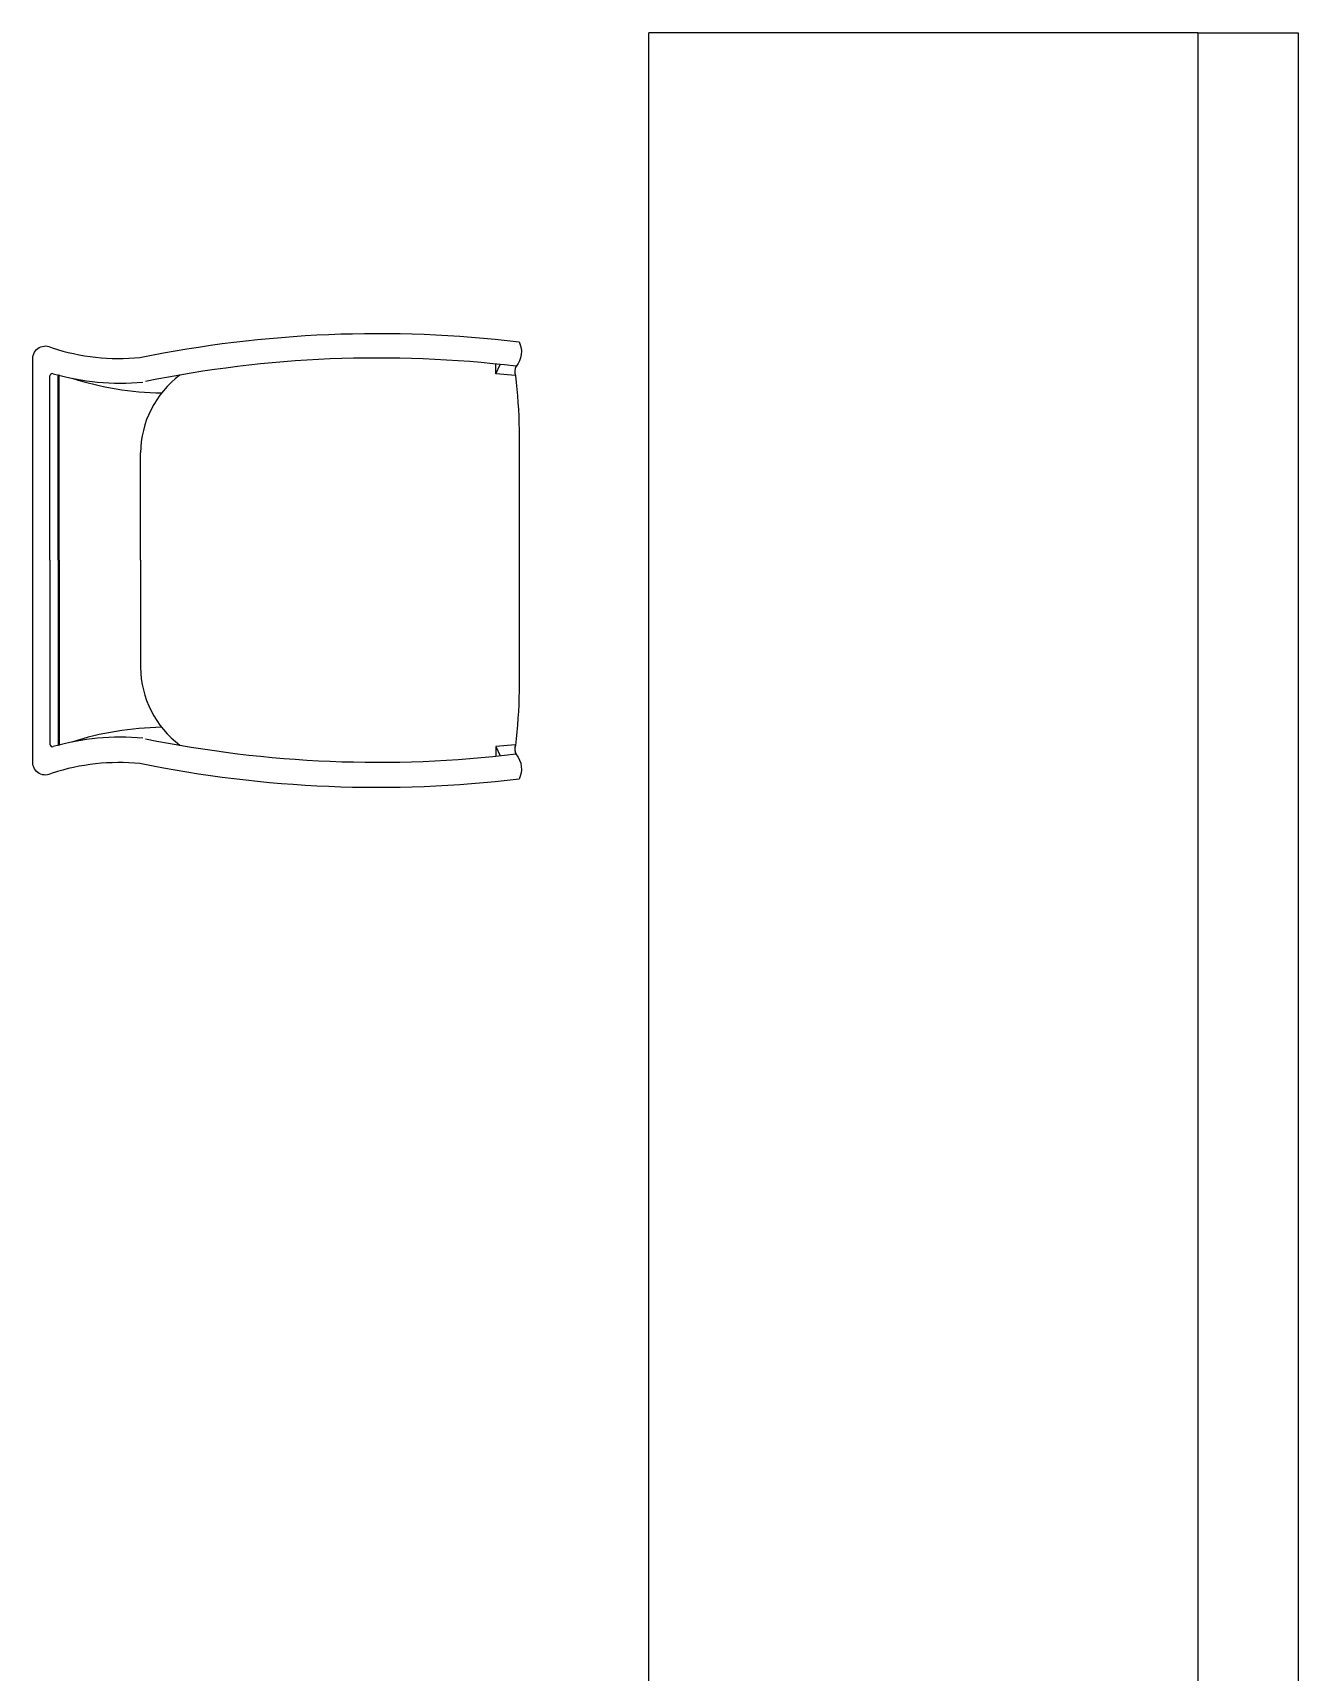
# Model space of a CAD drawing. Header units: inches. Extents: x 150067 to 167379, y -92057 to -49035.
# Drawn here: x 158674.6 to 158800.5, y -50810.1 to -50646.9 of the extents above; entities that cross this region are included whole.
import ezdxf

# ---------------------------------------------------------------- set-up
doc = ezdxf.new("R2010")
doc.units = ezdxf.units.IN
doc.header["$LTSCALE"] = 0.1
doc.header["$MEASUREMENT"] = 0
doc.layers.add('Layer1', color=7, linetype='Continuous')

# ---------------------------------------------------------------- blocks, each defined once
blk = doc.blocks.new('A$C2C166547')
at = {"color": 0}
for p, q in [((0.2012, 0.4638), (0.0174, 0.4638)), ((0.2012, 0.4638), (0.3849, 0.4638)), ((0.2012, 0.4556), (0.0178, 0.4556)), ((0.2012, 0.4548), (0.0178, 0.4548)), ((0.2012, 0.4556), (0.3846, 0.4556)), ((0.2012, 0.4548), (0.3846, 0.4548)), ((0.2012, 0.3737), (0.0944, 0.3737)), ((0.2012, 0.3737), (0.308, 0.3737)), ((0.0156, 0.0201), (0.006, 0.0201)), ((0.0156, 0.0201), (0.0064, 0.0157)), ((0.0173, 0.0007), (0.0156, 0.0201)), ((0.385, 0.0007), (0.3868, 0.0201)), ((0.3868, 0.0201), (0.3959, 0.0157)), ((0.3868, 0.0201), (0.3964, 0.0201))]:
    blk.add_line(p, q, dxfattribs=at)
blk.add_lwpolyline([(0.0234, 0.3688, 0.080461), (0.0082, 0, 0.080461)], format="xyb", dxfattribs=at)
for centre, radius, start, end in [((0.0179, 0.4614), 0.00242, 100.345, 201.3742), ((-0.216, 0.3943), 0.2409, 354.5513, 15.9626), ((0.6183, 0.3943), 0.2409, 164.0374, 185.4487), ((0.3845, 0.4614), 0.00242, 338.6258, 79.655), ((0.0178, 0.4549), 0.000725, 87.3762, 197.5208), ((0.0176, 0.4544), 0.000433, 71.7715, 189.2202), ((-0.2824, 0.3464), 0.3173, 1.1591, 17.5641), ((0.6848, 0.3464), 0.3173, 162.4359, 178.8409), ((0.3846, 0.4549), 0.000725, 342.4792, 92.6238), ((0.3847, 0.4544), 0.000433, 350.7798, 108.2285), ((0.0953, 0.2759), 0.0978, 90.5164, 143.1927), ((0.3071, 0.2759), 0.0978, 36.8073, 89.4836), ((-0.752, 0.1374), 1.1544, 353.1637, 11.5643), ((0.0136, -0.0107), 0.012, 71.7536, 116.5375), ((0.3888, -0.0107), 0.012, 63.4625, 108.2464)]:
    blk.add_arc(centre, radius, start, end, dxfattribs=at)

msp = doc.modelspace()

# ---------------------------------------------------------------- linework, layer by layer
at = {"color": 0, "linetype": 'ByBlock'}
msp.add_line((158790.48, -50646.89, 23680.86), (158735.85, -50646.89, 23680.86), dxfattribs=at)
at = {"color": 0, "linetype": 'ByBlock', "elevation": 23680.86}
msp.add_lwpolyline([(158735.85, -50831.21), (158735.85, -50646.89)], dxfattribs=at)
at = {"elevation": 23680.86}
msp.add_lwpolyline([(158676.49, -50678.26, 0.102523), (158685.23, -50679.22, -0.080461), (158722.95, -50677.66, -0.3023), (158722.66, -50680.1, 0.197932), (158722.59, -50681.02, -0.028193), (158722.95, -50686.42), (158722.95, -50699.43), (158722.95, -50712.43, -0.028193), (158722.59, -50717.84, 0.197932), (158722.66, -50718.75, -0.3023), (158722.95, -50721.2, -0.080461), (158685.23, -50719.64, 0.102523), (158676.49, -50720.6, -0.587111), (158674.57, -50719.52), (158674.57, -50679.34, -0.587111)], format="xyb", close=True, dxfattribs=at)
at = {"layer": 'Layer1', "color": 6, "linetype": 'Continuous', "ltscale": 0.1}
for p, q in [((158790.48, -50646.89, 23680.86), (158790.48, -51225.23, 23680.86)), ((158790.48, -50646.89, 23680.86), (158800.48, -50646.89, 23680.86)), ((158800.48, -50646.89, 23680.86), (158800.48, -51225.23, 23680.86))]:
    msp.add_line(p, q, dxfattribs=at)
at = {"layer": 'Layer1', "color": 6, "linetype": 'Continuous', "ltscale": 0.1, "elevation": 23680.86}
msp.add_lwpolyline([(158790.48, -50646.89), (158790.48, -50935.34), (158735.85, -50935.34)], dxfattribs=at)

# ---------------------------------------------------------------- block references
at = {"xscale": 100, "yscale": 100, "zscale": 100, "rotation": 89.99999999999999}
msp.add_blockref('A$C2C166547', (158722.66, -50719.51, 23680.86), dxfattribs=at)

doc.saveas('drawing.dxf')
